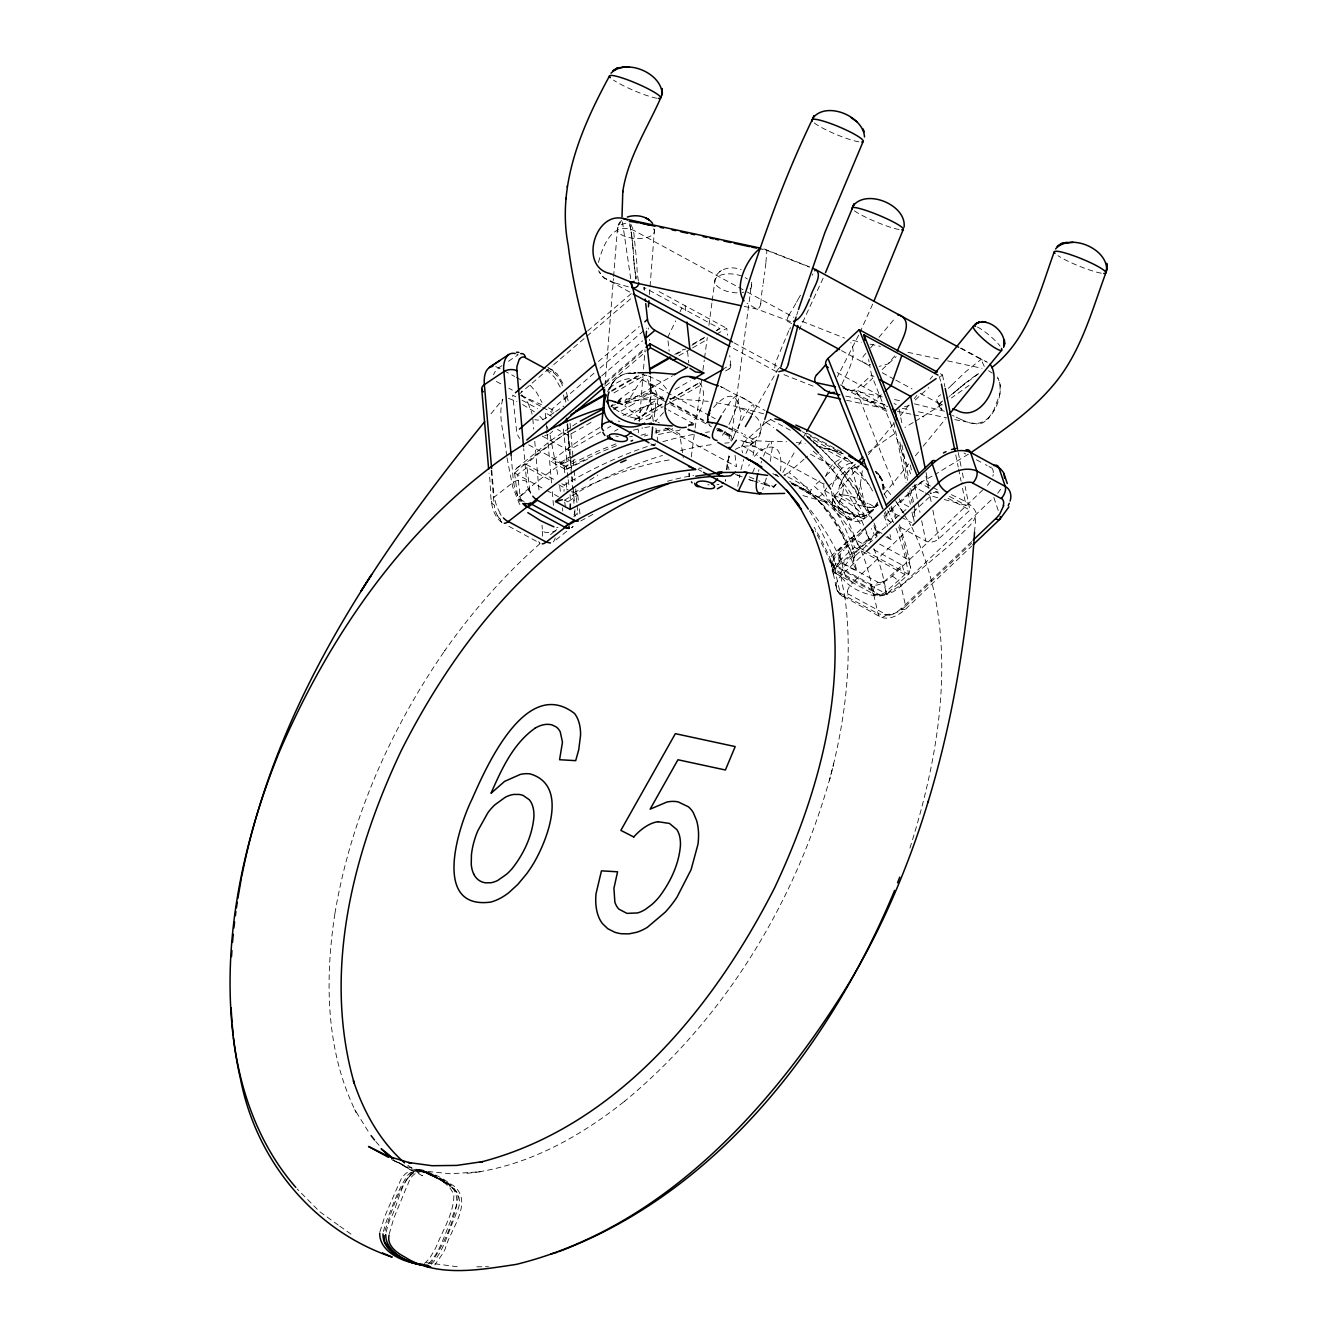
<?xml version="1.0" encoding="UTF-8"?>
<svg xmlns="http://www.w3.org/2000/svg" width="1337" height="1337" viewBox="0 0 1337 1337"><rect width="100%" height="100%" fill="white"/><g stroke="black" fill="none" stroke-linecap="round" stroke-linejoin="round"><path stroke-width="0.75" stroke-dasharray="5 3.75" d="M883.974 489.058L882.27 479.799L875.735 471.694L882.721 480.819L883.907 489.643M726.426 469.772L727.278 461.833L730.386 454.246M831.547 491.314L832.516 498.651L836.477 505.269L844.182 511.57L853.524 515.965L860.243 516.801L866.359 515.213L872.175 511.135L877.557 504.684L872.727 510.6L866.543 515.129L860.443 516.784L853.925 516.082L791.27 482.941M689.14 472.964L689.14 476.607M856.282 501.442C856.365 508.244 848.31 498.25 844.7 498.049C829.09 492.434 848.995 468.535 855.479 464.173M655.598 443.834A448.497 287.455 -55.2 0 0 564.197 485.064L563.997 491.364M600.697 432.035L568.576 450.402L568.242 434.258M604.976 385.29L613.432 278.597M613.599 276.558L617.544 227.524L621.555 220.187M639.37 421.456L645.036 349.759M649.398 294.575L649.882 288.458M650.049 286.419L654.411 230.649M974.539 532.226L975.86 515.915M765.917 262.42L766.937 250.353L761.806 248.415M765.85 263.188L764.48 274.737M599.912 427.489A448.63 237.785 -67.1 0 0 556.376 457.221L551.111 461.583L565.635 469.471L566.036 466.747M642.846 397.39C649.732 394.916 653.091 381.697 650.751 397.858C649.632 405.546 646.089 412.949 640.373 418.297A33.592 5.147 25.5 0 1 639.922 418.364A44.789 6.886 25.6 0 1 639.136 418.397L637.381 418.431A51.942 8.189 26.3 0 1 635.058 418.13L635.125 418.18M760.736 303.833L761.204 298.418A94.242 48.082 -72 0 1 762.04 290.965L762.892 285.349M760.736 303.766L760.736 303.7A4.663 2.373 -72 0 1 756.475 308.897L747.099 303.349M730.938 440.491L751.728 282.257M751.595 286.369L751.728 284.915M737.79 486.317L739.862 474.618M882.938 489.71L881.868 480.468L875.936 471.877M780.507 470.975C781.51 463.103 781.911 444.853 769.193 447.26A43.837 39.776 74 0 0 765.984 448.112L758.781 451.455L753.032 457.939M702.911 370.349L704.265 360.121M704.549 358.065L707.273 337.609M708.928 325.342L711.936 302.83M712.203 300.775L714.944 280.319C716.381 268.269 731.69 265.495 741.116 269.773M727.077 469.387L729.283 452.875M691.246 456.97L694.856 430.13M695.14 428.074L701.808 378.538M823.893 483.075C821.386 507.759 863.936 528.015 877.456 503.314M763.176 283.461L764.413 275.221M877.54 502.194C868.933 516.918 859.307 528.416 844.717 516.433C837.898 512.589 827.954 504.801 834.405 496.228L859.256 465.878M389.217 1233.951L393.897 1217.99L405.596 1189.445A138.914 110.269 -79.4 0 1 407.584 1185.284C415.306 1159.229 440.007 1176.827 453.911 1186.003C473.783 1202.665 450.084 1229.823 445.305 1248.574A138.914 110.269 -79.4 0 1 443.316 1252.736L434.776 1264.936M650.985 389.886L650.283 375.547M379.892 1231.929L384.906 1216.052L397.223 1187.64A138.914 110.921 -76.3 0 1 399.312 1183.496C403.406 1169.908 418.498 1164.895 430.18 1173.886M770.346 461.298L772.268 447.644L771.115 441.477L786.624 441.745M598.458 262.47C602.703 246.292 611.794 221.524 633.554 230.265L736.971 286.436M993.257 474.535L992.839 476.273M386.109 1232.096L388.332 1223.99A138.914 110.52 -78.3 0 1 389.869 1219.578C399.345 1205.707 401.969 1163.34 427.222 1172.348M383.401 1231.511L385.674 1223.422A138.914 110.704 -77.4 0 1 387.245 1219.01C393.396 1204.169 398.51 1188.509 407.735 1175.223C419.634 1161.485 438.854 1180.17 449.934 1184.849L426.72 1172.248C437.4 1178.231 451.655 1182.276 457.338 1194.075A12.3 9.794 -77.8 0 1 458.039 1198.253C453.861 1221.233 444.385 1244.363 430.798 1263.365M860.276 484.395L862.515 469.488M740.949 469.655L743.606 459.577M857.034 497.748L858.22 492.952M833.085 766.101L833.67 763.845L829.441 780.156C845.602 720.292 853.223 657.269 844.683 595.55L845.218 599.076L840.906 576.498M859.424 488.022L858.521 491.765M725.322 481.303L725.707 479.699A18.551 7.805 9.2 0 1 725.339 480.601M385.006 1230.658C391.691 1210.72 398.309 1189.629 411.345 1172.9A12.3 9.794 -77.8 0 1 414.637 1170.894L418.832 1170.31M832.299 486.467C835.341 476.524 841.123 464.708 852.421 462.635M857.719 498.718L860.159 499.72L858.421 492.15M758.497 471.376L758.981 469.671M766.335 478.028L766.101 478.913M766.051 479.081L762.675 489.576M829.976 778.034C794.98 902.642 724.57 1018.911 624.229 1101.554L625.699 1100.368C582.497 1134.929 532.36 1163.524 477.042 1172.131M728.531 458.056L727.796 463.822L729.016 469.671M839.92 485.632L843.797 476.958M753.082 455.315L755.923 441.093L744.508 434.625M796.702 315.148L797.871 311.404M909.929 848.093C942.301 745.879 960.601 627.304 911.75 527.146M609.756 389.318C612.129 380.493 620.101 373.508 629.409 373.357M761.087 462.953L761.655 461.332M738.191 428.876L741.216 415.105L738.726 404.225M764.263 420.971L759.65 433.589L755.973 437.349L750.124 439.957L751.778 441.177M763.494 456.184L768.123 445.188L771.081 441.477L754.436 440.725L749.556 445.99L745.294 454.647M825.581 476.674C828.806 467.365 836.377 457.505 847.307 458.324M728.464 458.29L729.166 456.435M680.299 429.528L679.179 430.414A439.455 282.358 -55.1 0 0 655.046 435.377M823.157 278.163L799.242 329.621M872.643 304.151L860.293 331.726M731.64 441.143L731.991 440.391M743.857 442.397L741.35 447.427L742.57 452.942M732.409 439.472L733.695 436.731M731.155 419.952L737.606 404.543L738.943 396.337L721.011 386.844M858.655 335.136L837.413 376.767M730.838 420.637L728.966 424.431M733.929 436.23C735.5 430.514 760.302 385.323 752.33 414.503M667.664 337.509L675.67 320.897M680.115 311.688L681.887 307.995M748.67 465.928L749.355 464.557M788.78 330.757L775.376 362.929L774.541 369.614L777.115 371.77M646.506 410.442L650.885 396.705L649.832 385.039M782.897 472.412L795.264 450.82M607.616 391.841C611.911 379.925 622.841 371.218 635.994 372.906L628.106 373.491L635.961 372.906M841.942 384.254C847.29 371.352 858.003 356.478 850.817 342.573M778.552 368.293L750.09 417.913M663.503 412.548L655.648 421.172M798.857 298.034L796.551 302.145M800.462 295.193L799.091 297.616M937.621 497.698L930.769 495.86L914.976 510.416L913.004 515.079L914.14 521.263M795.766 303.549L795.431 304.134A94.242 22.579 -65.3 0 1 791.721 310.451L788.98 314.98M611.243 385.39L613.232 382.115L609.003 389.351M789.649 329.203L790.585 327.615M725.322 431.199L720.309 438.235M803.169 437.533L805.827 433.021M894.787 355.909L887.818 364.032L879.161 366.371M818.578 497.046L821.954 494.657L826.701 488.005M798.757 444.954L802.284 439.037M722.899 412.799L731.79 399.479L737.239 394.967L765.082 410.492M789.014 314.914L789.047 314.863A4.663 1.12 -65.3 0 0 787.426 321.097M630.529 396.922C634.874 391.958 643.13 370.483 648.997 381.964M812.144 275.205L812.913 273.935M629.744 398.209L628.875 399.629M502.846 399.195C497.214 416.893 505.068 436.43 506.472 454.58M854.51 556.593L853.223 558.532L855.045 556.008M854.142 557.094L853.156 563.846L856.917 571.317L855.647 566.353A397.323 201.419 -57.7 0 0 815.303 497.715M844.098 476.473L845.385 474.635M775.427 484.729L774.023 486.668L758.631 480.768M990.433 481.37L989.296 483.008A37.269 26.422 -18.6 0 1 985.921 486.935M837.814 464.323L845.419 457.17M1000.661 489.225L997.519 493.554M626.635 403.039L625.031 405.178M609.639 388.382C634.674 363.38 677.709 389.802 647.242 421.088M552.699 431.149L551.563 432.386M873.562 344.227L872.276 345.865A96.08 56.605 -61.5 0 1 870.604 347.904M878.961 337.292L895.79 317.287M845.552 474.418L849.864 470.056L854.878 467.315M491.03 413.801L502.445 399.663M774.123 486.935L776.379 484.161M908.959 405.094L899.768 416.325M914.224 398.643L916.848 395.418M930 379.307L932.624 376.098M884.058 494.205L908.842 463.839M915.36 455.833L921.895 447.845M923.198 446.24L945.393 419.066M868.398 454.68L894.553 422.726M713.624 407.534C718.855 401.067 731.372 389.752 737.222 401.016M877.523 531.558C874.699 532.728 875 537.424 879.111 535.017M865.925 353.286L863.936 355.542A4.629 2.724 -61.5 0 0 863.284 362.427L870.638 364.784M833.486 569.813L836.243 567.256M952.094 384.738L965.732 371.703L981.04 359.402L987.341 362.327M841.424 561.273L842.377 563.412L852.304 554.537M951.911 384.906L949.12 387.596A94.242 80.003 -54.4 0 1 947.749 388.85M860.878 529.201L839.903 549.189C832.667 555.256 829.174 565.701 833.586 574.509L832.934 572.086L836.828 589.784L839.586 594.246L880.03 616.758C888.821 620.819 898.731 615.287 905.233 609.438L971.631 546.148M860.426 532.544L839.452 552.515A29.18 20.456 -17.7 0 0 831.631 564.481M861.93 532.761L843.965 549.891A9.292 3.593 46.4 0 0 839.452 552.515L844.115 572.671A9.292 3.593 46.4 0 0 852.805 582.464L911.266 526.728M844.115 572.671L865.106 552.666M882.938 582.03A20.339 14.406 -18.6 0 0 892.247 576.13L983.664 489.091M971.631 541.569L901.171 608.736A9.292 3.593 46.4 0 0 905.684 606.112L971.631 543.24M951.426 494.64C960.05 499.269 971.681 502.662 975.893 512.305A15.609 10.596 -13.8 0 1 976.027 514.895L973.854 520.394L969.843 525.708L948.752 546.031L905.951 581.996L886.097 594.43L909.043 573.891L910.631 566.771L907.121 559.05L878.526 543.507M514.595 473.081A438.101 231.853 -67.3 0 1 565.852 433.389A447.912 237.635 -67.2 0 0 526.059 464.374C520.528 464.741 513.893 468.669 514.578 473.014L517.854 498.35L519.759 501.358M863.401 386.794L872.777 378.17M882.136 369.547L896.191 356.595M881.317 394.699L875.468 400.097A9.292 5.465 -61.5 0 1 867.278 399.496M915.177 400.064L928.831 387.479M940.546 376.683L942.485 374.895L939.894 373.474M900.302 502.645L921.945 481.437L931.12 486.417M900.586 527.363L925.806 541.05A9.309 6.518 -17 0 0 938.691 538.911L969.91 510.132L965.113 486.467M908.558 574.375L865.741 551.128M833.486 564.013A9.526 6.618 -16.4 0 1 832.617 554.621L851.519 537.591L867.362 546.198M873.713 549.641L902.224 565.133L883.439 582.213A9.526 6.618 -16.4 0 1 870.387 584.068L833.386 564.114L836.36 573.74A9.526 6.618 -16.4 0 1 835.592 564.247L854.493 547.217L851.519 537.591M902.224 565.133L904.865 574.576L886.063 591.656L883.439 582.213M540.048 543.591C503.949 575.361 472.128 611.828 444.469 651.119L445.388 649.799C390.738 728.615 350.779 818.595 334.935 913.472L335.186 911.884C324.674 978.701 325.426 1050.715 356.177 1112.434L354.489 1109.209L369.898 1134.127M766.134 422.308L744.91 441.294L822.94 483.676M828.155 486.518L849.379 467.515A439.138 223.647 -57.7 0 1 869.819 485.532M873.83 548.621A406.13 206.834 -57.7 0 1 884.91 585.155L886.548 594.063L836.611 566.938L866.643 540.282M516.867 468.067L550.643 440.592L576.799 423.177M819.949 480.718L813.915 486A406.515 206.867 -57.7 0 1 855.062 555.975M825.982 475.454L835.023 467.532L810.072 453.995L805.526 457.939M868.181 452.391L895.205 433.205M867.546 539.496L868.983 538.326L873.746 540.917M804.022 459.243L788.863 472.396A406.515 269.222 -65.8 0 1 852.237 554.588M587.628 330.958L631.248 293.622M518.873 394.465L552.114 366.004M553.702 364.65L585.372 337.542M586.96 336.189L631.281 298.235M598.441 361.491L639.32 326.479M593.979 373.257L551.847 409.323L552.214 412.732M599.995 368.11L646.623 328.183M601.784 375.864L642.662 340.851M605.577 381.881L643.314 349.592M604.992 383.719L644.116 350.227M866.978 539.998L866.125 540.716M605.678 386.042L645.804 351.715M893.367 508.779L890.459 511.202L899.199 516.015M957.108 390.053L952.161 394.214A94.242 90.565 83.8 0 1 949.354 396.387M956.373 390.688L958.763 388.666M964.629 383.702L962.423 385.574M964.813 383.535L973.336 377.067M955.069 391.791L946.646 398.326M957.292 389.903L962.055 385.892M960.584 387.128L979.586 372.939M864.337 518.321L864.571 518.021A17.314 2.724 35.7 0 0 864.404 517.202L864.22 516.834A19.336 3.042 35.6 0 0 859.123 511.352L857.552 509.982M899.183 515.063C879.479 533.864 853.324 548.588 840.522 573.055A15.609 10.596 -13.8 0 0 840.655 575.645C848.109 587.896 864.32 594.748 878.292 596.101A15.609 10.596 -13.8 0 0 882.036 595.6C891.996 593.829 876.537 597.622 874.08 591.673M766.536 421.957L770.63 419.567A10.763 10.679 -82.8 0 1 772.151 419.099M431.416 1264.267C443.6 1251.399 447.761 1233.082 454.831 1217.222A138.914 110.52 -78.3 0 0 456.368 1212.793C468.368 1191 442.998 1177.88 426.085 1172.114M428.676 1263.682C440.943 1250.847 445.221 1232.53 452.391 1216.687A138.914 110.704 -77.4 0 0 453.945 1212.275C459.544 1201.328 456.953 1187.691 445.271 1182.092L449.299 1184.716M491.164 470.29L494.172 505.068A9.292 5.599 -4.9 0 1 494.088 497.147L513.441 482.172A9.292 5.599 -4.9 0 1 526.544 481.404L523.72 448.63M556.844 529.586L555.64 530.572A9.292 5.599 -4.9 0 1 542.538 531.341L542.003 525.207M938.708 396.304L940.68 394.716M550.493 534.666L556.493 529.82M902.074 512.706L907.606 508.277M572.353 527.162L571.618 527.731A15.593 7.972 54.2 0 0 572.754 526.477M551.045 432.837L549.875 433.639M566.771 531.29L553.184 542.053A27.576 13.754 56.7 0 0 555.189 537.909M969.175 385.307L951.443 397.975M719.456 271.862L721.378 270.442M573.79 516.5L574.994 515.597A9.292 5.599 -4.9 0 0 577.216 509.798M788.028 473.064L784.501 474.969L786.106 475.905M527.045 467.566L517.569 474.501L520.143 496.194L529.619 489.258L527.045 467.566L552.398 481.337M942.702 400.95L939.878 403.54L939.694 406.983L937.087 401.317L942.351 405.027M939.176 376.482L941.014 382.131M568.543 501.442L577.751 495.108L571.417 491.665M634.691 403.139L633.537 403.924M633.069 404.242L619.783 411.829L622.073 413.2A8.657 1.37 26.6 0 0 628.056 416.191L628.808 416.442M501.96 365.636L498.701 367.809A9.292 5.465 -61.5 0 0 493.554 374.795M508.461 361.274L518.221 354.756L516.75 354.038M554.053 412.632L545.914 418.063A9.292 5.599 -4.9 0 1 534.884 419.651M555.674 411.545L563.813 406.097M973.67 376.85L980.238 372.505M424.464 1263.482L429.311 1258.769L434.191 1250.763A138.914 110.921 -76.3 0 0 436.263 1246.619C442.881 1229.923 453.778 1213.545 453.878 1195.128C448.58 1180.07 429.561 1175.223 416.475 1169.658L429.428 1173.786M941.9 404.593L916.447 420.57M735.317 449.449C743.405 444.335 754.018 445.371 762.341 449.416M968.473 454.145L935.549 474.167M589.751 480.167L597.806 475.103M691.948 345.264L706.905 336.322M716.883 330.356L719.824 328.601L643.949 287.388L644.3 290.681M688.639 426.102C699.418 416.86 709.496 396.253 699.619 382.733M913.154 422.525L904.948 427.405M611.611 390.521L636.863 376.065M674.734 354.405L683.759 349.241M692.767 344.077L707.206 335.821M716.214 330.657L719.824 328.601M611.678 391.306L638.852 375.747M676.606 354.155L685.664 348.974M613.917 392.894L644.685 375.296M678.878 355.726L690.845 348.873M692.566 347.904L706.237 340.083M716.498 334.2L726.76 328.334L727.495 335.152M591.021 422.442L568.375 435.394L557.462 429.478M613.666 409.49L619.716 406.03M625.749 402.571L672.561 375.781M607.466 428.158L610.842 426.219M627.755 416.559L664.94 395.267M675.085 389.468L690.293 380.761M528.683 444.853L560.771 462.284A9.309 4.863 55.1 0 0 566.621 458.624L570.03 456.652M614.485 431.216L617.895 429.261M634.991 419.484L664.054 402.855M670.907 398.927L699.97 382.298M722.197 369.58L730.737 364.7L729.751 355.609M560.771 462.284L569.311 457.388M634.29 420.219L663.353 403.573M670.188 399.663L699.251 383.034M565.016 462.819L570.364 459.744M638.2 420.938L663.169 406.649M664.957 405.629L702.41 384.204M725.59 370.934L729.15 368.895M932.006 476.156L908.909 488.857M580.759 520.945L593.043 514.31M565.635 469.471L572.219 465.945M878.459 505.002L873.746 507.709L867.195 507.174M860.443 521.046L862.014 520.31M548.086 434.575L544.861 435.645M611.477 405.278L612.814 404.693M784.435 475.003L784.468 474.986A10.646 10.562 82.6 0 1 783.85 475.203M615.939 443.867L597.004 451.505L566.186 466.396L558.264 462.234L551.111 461.583M626.552 399.328L651.838 392.008L664.205 398.777M930.318 493.637L931.772 493.102M648.646 405.395L655.682 403.189L666.511 409.072M857.435 466.295L858.972 465.878M752.698 443.182C763.26 436.932 763.912 421.823 753.934 415.372M641.008 435.244L648.111 433.272M933.176 492.685L934.513 492.35A15.609 10.596 -13.8 0 1 938.256 491.866L940.546 491.882M611.577 405.579L615.421 404.676M655.214 431.283L669.302 427.99M644.802 427.539L650.852 426.553M625.031 402.437L640.139 399.98L663.62 398.677M688.321 425.784L695.374 424.748L668.316 410.041M851.385 462.836L853.039 462.569M688.505 424.548L695.374 424.748M466.914 1173.368L480.418 1171.73L450.686 1173.802L421.874 1170.844L428.275 1172.566L419.033 1170.243L437.316 1177.68L454.363 1189.262M629.677 373.341L636.663 373.524M773.939 487.002L772.753 486.835A22.445 19.854 52 0 0 775.393 484.83M839.97 494.874L841.825 494.891M790.451 321.515L757.06 309.148L742.837 306.089M476.791 1266.807L488.49 1266.691M557.997 527.463L556.693 527.413M669.486 398.359L708.326 401.334M844.115 495.091L844.232 495.091A22.261 2.59 19 0 1 850.248 496.161M796.351 442.564L805.208 443.65M457.237 1266.724L425.149 1262.479M418.548 1170.126L421.79 1170.794M716.164 402.721L731.824 405.462L764.296 413.985M866.844 507.107L867.78 507.275M880.699 595.383L833.252 570.164L826.5 553.251L815.186 530.722M802.919 495.576L827.469 502.562L824.779 501.576L841.441 509.564L838.817 507.876M391.54 1159.547L407.735 1166.967L424.08 1171.296L419.818 1170.41M642.061 374.377L648.412 375.981M864.421 506.623L863.234 506.372M758.313 248.498L766.937 250.353L809.503 267.149M852.839 340.434L861.446 342.289M870.053 344.144L880.398 346.383M907.957 352.333L940.696 359.386M947.582 360.873L982.043 368.31M843.212 388.482L882.738 397.005M894.587 399.562L902.492 401.267M914.341 403.824L944.407 411.161M845.786 396.103L886.147 404.81M902.291 408.303L910.363 410.041M918.435 411.779L946.696 417.879M954.768 419.617L977.113 423.963L982.645 422.943L987.558 419.684L993.692 410.342L999.976 393.997L1000.678 385.608L997.77 378.338M846.572 400.281L887.233 409.055M897.411 411.244L911.633 414.32M913.672 414.754L923.834 416.943M716.782 428.191L729.384 434.558M816.138 445.672L839.92 452.591M508.394 398.309L516.901 401.585M777.064 475.203L775.493 474.752M769.577 486.116L760.87 483.66M628.373 286.837L614.92 282.943M742.904 441.16A51.942 9.877 24.9 0 0 746.865 442.246L747.099 442.346M825.982 448.112L837.363 451.689M775.895 474.869L777.465 475.287M944.223 499.486L965.982 505.369L961.487 483.142M850.633 496.361L851.485 496.595A8.657 1.003 18.9 0 1 857.635 498.718M742.971 441.21L740.815 440.558M648.662 376.065L660.528 381.647L666.929 389.468M614.636 282.842L603.522 277.561L598.558 270.726M495.726 366.605L502.261 369.731M740.213 408.086L753.015 414.637M420.637 1170.644L426.67 1173.151M752.781 480.952L749.104 479.615M752.43 480.819L752.213 480.752A25.854 2.256 20.4 0 1 748.737 479.448M842.31 386.777L849.68 390.755L855.747 389.669L871.557 375.112L869.485 364.216M838.65 452.107L843.898 454.095M763.845 248.849L809.553 266.882M802.066 321.331L844.616 338.111M783.967 374.661L814.684 386.761M740.263 476.156L740.982 476.44A25.854 2.256 20.4 0 0 742.169 476.891M753.867 478.813L748.67 476.624M737.289 474.902L740.096 476.072M427.539 1172.699L429.043 1173.351M860.928 517.636L852.438 512.806M720.392 386.543L726.108 389.084M521.397 395.602L541.535 404.676M548.404 407.785L555.473 411.295M960.935 419.417C963.175 420.453 965.448 421.406 967.787 422.174C991.035 431.216 1006.544 394.599 997.452 376.984M960.618 419.283L954.384 416.325M776.296 371.636L731.824 347.536M847.792 390.187L845.736 389.217L889.138 412.782M425.45 1171.964L448.664 1184.582M422.876 1171.379L434.742 1177.078L428.191 1173.869M954.066 416.175L952.479 415.389M792.841 483.894L807.665 491.197L789.699 481.437M430.949 1174.521L442.564 1180.838M393.111 1160.332L401.016 1164.276M430.43 1173.953L435.093 1176.293L432.085 1174.772M708.827 424.481L710.148 425.166M869.418 504.016L869.869 504.25A25.854 2.925 19.2 0 1 874.08 507.057M718.32 429.461L733.746 437.867M772.853 473.616L776.329 475.487M718.788 428.408L729.852 434.993A10.763 10.178 1.6 0 1 731.974 437.867L732.643 439.522M961.086 348.055L986.271 361.725M960.367 348.172L981.04 359.402L984.366 366.639M738.692 287.371L743.857 290.179M747.316 292.051L793.844 317.32M787.376 321.214L792.122 323.788M841.591 350.662L871.189 366.739M882.253 372.739L894.002 379.123M895.807 380.109L912.068 388.933M920.207 393.362L939.176 403.657L942 409.79M873.997 376.432L871.557 375.112L910.647 473.85M837.163 372.555L880.899 396.304M894.018 403.423L896.208 404.61M885.228 405.395L855.947 389.502L895.038 488.239M886.448 406.064L887.668 406.715M840.388 384.889L886.999 410.208M964.044 453.026L965.815 453.995M976.461 459.778L983.564 463.638M985.352 464.591L987.124 465.56M988.895 466.529L990.667 467.482A9.292 5.465 -61.5 0 1 991.235 466.981M659.124 291.6L726.76 328.334M734.013 342.824L778.301 366.873M629.694 292.068L603.973 277.895L599.026 272.013M932.959 487.42L938.457 490.412M949.471 496.395L965.982 505.369M929.332 488.105L919.956 483.008L888.737 511.77A9.309 6.518 -17 0 0 889.138 521.112L891.411 522.383M935.566 491.498L938.691 493.186M948.05 498.266L969.91 510.132M923.499 491.916L916.229 487.955L914.842 484.429M925.321 492.902L930.769 495.86L929.833 491.197M806.846 433.171L841.341 451.906M802.284 431.701L842.243 453.41M805.994 435.628L847.34 458.691M770.63 419.567L791.003 430.614M813.063 442.597L852.087 463.805A10.763 2.106 -58.6 0 0 852.438 462.92M908.809 506.79L900.62 502.344L899.233 498.818M914.257 509.748L915.16 510.233L914.207 505.57M900.954 516.968L911.483 522.683M709.696 415.707L649.23 382.867L654.378 387.028M711.518 416.709L715.195 418.698M733.512 428.642L742.67 433.623M669.402 401.618L703.346 420.052M652.473 393.061L663.988 399.512M669.687 402.621L703.947 421.222M665.776 401.936L650.501 393.63A10.763 1.554 -78.5 0 1 650.935 392.827M670.856 404.693L711.585 426.821M716.682 429.578L731.991 437.951M787.794 476.824L811.258 489.559M792.289 483.058L817.977 497.013M776.413 475.537L778.903 476.874M791.337 483.643L813.297 496.06M876.754 531.859L879.479 533.329M885.846 536.789L891.294 539.747L889.974 534.516M654.779 420.47L656.333 421.322M657.888 422.174L659.459 423.01M668.801 428.091L679.714 434.024L683.291 457.806M665.408 428.124L736.52 466.73L734.949 454.613M547.869 367.341L557.145 373.808L564.532 386.059M546.683 369.346L553.785 373.207A9.292 5.465 -61.5 0 0 546.632 370.182L554.504 377.201L561.523 389.401M863.969 550.159L858.605 547.251A438.101 289.962 -65.9 0 0 831.698 490.763M854.493 547.217L904.865 574.576M650.835 443.767L654.462 445.739M698.031 469.404L701.658 471.376M504.032 370.7L514.678 376.482M516.466 377.452L523.569 381.312M842.377 563.412L856.917 571.317M496.378 381.463L503.481 385.323M508.812 388.215L512.372 390.137M520.711 395.451L540.9 406.415M542.722 407.417L551.897 412.398M872.593 590.018L834.455 569.311A396.588 263.122 -66 0 0 814.149 527.246M515.798 396.822L512.673 395.117L516.667 431.483A9.309 4.863 55.1 0 0 519.759 438.503M522.048 400.214L537.641 408.687M547.017 413.768L553.251 417.161M835.692 573.389L873.562 593.962L878.075 613.7A9.292 5.465 -61.5 0 0 886.565 614.803L848.694 594.23A9.292 5.465 -61.5 0 1 840.188 593.127L835.692 573.389A9.292 5.465 -61.5 0 1 839.903 561.607L877.774 582.18A9.292 5.465 -61.5 0 0 873.562 593.962M840.188 593.127L878.075 613.7M542.237 436.096L568.576 450.402M526.043 464.323L554.654 479.866M561.807 483.743L564.197 485.047M558.732 484.779L568.242 489.944M514.578 473.014L544.894 489.476M546.683 490.445L558.482 496.729M564.782 500.155L567.924 501.86M524.071 501.542L517.82 498.149L526.293 490.662A406.13 214.923 -67.3 0 1 569.077 458.975M508.862 526.293L539.847 543.14A9.292 5.465 -61.5 0 1 538.727 541.619M395.501 1161.134L422.475 1175.791L403.941 1162.455M804.607 490.846L810.941 494.306L820.951 503.264L832.199 516.901L842.36 534.198L841.675 532.794L853.19 563.98L852.939 561.991M881.952 533.413L877.791 531.123L873.963 523.068M522.683 404.576L535.168 412.281M560.621 463.237L566.838 468.986L566.537 466.78M742.236 397.473L750.324 402.236M440.775 1179.384L445.522 1182.142M402.537 1165.179L410.175 1169.674L396.755 1161.285M988.528 370.7L992.288 373.107M741.918 445.438L749.756 450.185A406.13 268.804 -65.9 0 1 757.344 455.399M887.4 536.371L891.294 539.747M824.929 490.512L830.879 494.239A406.13 206.834 -57.7 0 1 860.978 524.789M444.018 1181.724L448.162 1184.465M640.206 418.18L624.997 405.997M501.977 522.566C487.153 511.336 492.116 488.607 488.991 473.131M615.187 408.888L611.26 406.114M840.889 509.28L835.658 504.3L832.45 498.467M338.211 1225.06L319.627 1211.623L297.132 1188.961M339.799 1226.196L352.55 1235.238M844.499 507.024L842.661 505.536A17.448 2.557 36.5 0 1 840.238 503.464A19.136 2.791 36.6 0 1 834.555 497.28M807.13 436.547L810.372 439.522M807.515 436.865L808.651 437.801M813.548 496.261L815.303 497.732M809.035 438.101L807.749 436.915C835.575 459.594 857.602 488.974 873.094 521.263M809.787 438.737L812.027 440.658A448.63 296.463 -65.7 0 1 869.551 516.45M530.171 385.307L536.538 392.376L542.003 402.47M848.176 459.477L850.065 461.315A448.63 229.095 -57.8 0 1 872.643 491.047M650.668 388.783L650.584 384.053M875.835 471.593L880.013 476.139L878.075 473.816M539.78 416.191L542.12 418.698A15.609 7.688 52.9 0 1 543.624 420.67M876.721 472.446L878.844 474.719M882.002 483.994L891.829 495.793M375.747 1141.531L380.694 1147.096M834.204 507.91L835.408 509.263M810.54 439.739L811.609 441.227M895.489 500.707L910.848 525.525M896.492 502.177L904.497 514.21M884.108 493.704L886.849 498.3M560.537 381.162L563.211 387.279M527.998 402.922L531.859 413.066A37.269 20.038 56.2 0 1 532.093 414.069M891.194 506.255L896.609 517.703M840.137 558.448L841.107 560.571M630.78 224.232L633.554 230.265L636.813 262.837M874.799 527.38L875.468 528.867M546.482 425.484L547.786 428.458M875.785 529.619L876.27 530.722M851.886 468.702L858.354 491.999M889.172 508.077L890.425 511.235M885.328 511.553L889.122 521.129M884.309 512.673L886.598 518.438M899.45 524.756L906.553 547.334L910.781 568.526M832.851 556.81L836.611 566.938M998.238 510.5L993.842 497.464L900.286 586.609A29.381 20.974 -17.1 0 1 886.849 594.514M652.556 393.279L652.556 393.312A447.912 237.635 -67.2 0 0 624.663 402.086M830.494 560.755L833.469 570.381M832.734 554.671L835.709 564.298M870.27 584.152L872.894 593.595M550.059 435.11L558.248 477.075M563.462 394.866L565.167 402.654M566.554 392.359L568.108 400.883A9.292 5.599 -4.9 0 0 565.35 397.072A37.269 20.038 56.2 0 0 564.999 394.248M893.784 422.325L905.985 482.423M942.485 374.895L944.891 386.727M958.261 452.658L961.002 466.178M962.373 472.947L963.743 479.716M955.754 454.864L958.211 466.981M958.612 469.003L961.069 481.119M926.04 472.529L929.198 488.089M926.006 476.356L928.396 488.189M930.117 496.629L931.488 503.397M932.858 510.166L938.674 538.895M899.082 409.189L901.823 422.709M910.38 464.975L912.101 473.432M914.491 485.264L917.232 498.785M917.917 502.16L919.973 512.305M921.694 520.761L925.806 541.05M901.923 444.92L908.859 479.131M910.748 488.456L913.589 502.461M899.818 441.962L907.572 480.267M909.695 490.712L912.168 502.913M913.94 511.62L915.344 518.572M907.99 492.334L910.38 504.233M911.984 512.155L913.188 518.104L912.987 516.115M868.582 359.452L869.05 361.976M908.842 557.412L909.127 558.833M630.713 278.748L622.273 220.638M629.961 225.401L630.947 230.983M629.677 223.814L631.649 234.994M631.097 231.786L632.969 246.61M655.682 403.189L654.378 416.826A439.455 232.337 -67.3 0 0 643.181 420.787M507.007 457.806L512.706 486.869L519.358 503.748A15.609 7.688 52.9 0 0 520.093 504.834M631.716 235.396L633.303 252.041M545.229 413.217L546.449 424.197M636.028 276.926L635.042 271.194A94.242 90.565 83.8 0 1 634.022 263.339L633.855 260.682M638.367 280.937L637.816 277.244A94.242 80.003 -54.4 0 1 637.08 269.957L636.83 263.289M559.685 486.401L560.621 492.835M655.932 428.392L657.954 442.229M653.275 421.523L650.133 397.273A438.101 231.853 -67.3 0 0 625.382 403.991M564.766 502.06L565.518 507.876M567.941 477.61L566.888 469.337A439.455 282.358 -55.1 0 1 588.146 458.959M568.208 479.665L569.01 485.866M564.147 467.85L564.949 474.05M566.019 482.323L567.356 492.651M577.751 495.108L578.453 501.024M579.389 508.912L580.325 516.801M685.129 305.738L685.731 311.187M687.552 351.514L688.789 362.879M668.032 340.918L669.152 351.13M644.016 287.672L644.267 289.945M648.261 328.033L648.378 329.169M649.498 339.397L649.632 340.534M567.122 424.046L567.74 429.729M563.362 429.06L566.604 458.608M810.439 493.169L810.573 491.715A10.646 2.239 -57.2 0 1 811.241 489.576M570.063 423.411L570.765 431.6M570.949 433.656L573.957 468.468M574.125 470.524L575.01 480.752M575.729 488.941L576.966 503.28M577.133 505.336L577.751 514.427M565.35 397.072L565.885 403.222M567.657 423.695L570.314 454.43M570.481 456.469L571.551 468.752M572.253 476.941L572.971 485.147M573.138 487.186L574.559 503.564M567.206 425.484L571.467 474.635M571.634 476.691L572.704 488.974M572.871 491.03L573.941 503.314M574.643 511.503L575.06 516.416M562.493 507.876L562.76 511.035M546.632 426.252L547.151 432.386M547.334 434.425L551.579 483.526M552.281 491.698L553.518 506.021M532.811 418.832L533.697 429.06M534.767 441.344L539.179 492.467M511.152 455.549L513.441 482.172M491.782 470.54L494.088 497.147M570.13 494.673L570.314 498.902M633.337 252.543L633.437 254.013M633.838 260.431L633.003 247.094M633.588 256.47L633.654 257.456M633.755 259.194L635.827 279.132A4.663 4.479 83.8 0 0 636.245 276.909M832.45 503.564L832.349 501.492M654.378 229.195L654.411 231.284M939.226 403.54A4.663 3.961 -54.4 0 1 938.574 396.153M942.05 409.674A4.663 4.479 83.8 0 1 941.148 401.718M624.947 395.2A18.919 6.334 -35.9 0 1 634.858 389.251M648.512 382.482A43.837 24.684 -82.4 0 1 649.297 385.524M626.451 398.66A25.62 5.866 -57.3 0 1 624.964 400.983M656.918 98.236A27.86 3.81 23.2 0 1 613.533 80.12M642.462 408.52A25.838 16.061 -53.1 0 1 637.665 414.687M619.031 411.696A38.405 6.217 26.1 0 1 610.808 406.147M634.741 417.996A22.261 3.526 26.4 0 1 628.841 416.475M737.389 400.916A43.837 41.414 -66.3 0 1 738.91 404.142M858.889 141.806A27.86 4.061 22.8 0 1 835.257 134.051A27.86 4.061 22.8 0 1 813.982 122.72M733.746 430.43A25.854 4.847 25.1 0 1 738.442 432.854M743.121 435.829A38.405 7.12 25.1 0 1 749.338 439.773M752.881 443.282A22.261 4.262 25 0 1 746.882 442.179M751.678 441.16A8.657 1.671 25.1 0 1 753.082 443.149M729.15 438.971A25.838 13.403 -55.3 0 1 730.336 432.252M860.159 484.512A18.919 3.576 77.7 0 1 863.602 508.762M854.861 467.866A43.837 26.322 -63.5 0 1 857.385 466.797M859.173 499.704A25.62 6.819 -73.2 0 1 859.825 496.929M862.047 506.004A11.03 1.136 17.6 0 1 855.881 504.367M862.415 505.202A22.445 1.153 81.1 0 1 861.88 502.528M864.153 506.756A32.055 3.109 17.4 0 1 863.451 506.606M1101.304 273.183A27.86 3.861 22.2 0 1 1058.002 255.685M838.817 494.991A33.592 4.061 19.9 0 1 839.235 494.907A44.789 5.398 19.8 0 1 839.837 494.824M842.761 493.938A25.838 16.796 -68.4 0 1 844.148 486.3M859.056 499.57A38.405 4.312 19.3 0 1 868.231 503.731M866.058 506.79A37.62 3.56 17.3 0 1 864.454 506.456M873.997 507.408A26.84 2.824 18 0 1 866.042 506.506M841.742 494.874A51.942 6.067 19.1 0 1 843.998 495.041M775.644 484.362A18.919 17.247 20.2 0 1 775.259 484.696M773.805 487.22A32.055 1.939 18.9 0 1 773.438 487.169M899.132 229.563A27.86 3.593 22.6 0 1 875.551 221.675A27.86 3.593 22.6 0 1 854.142 210.644M738.943 475.922A38.405 3.409 20.3 0 1 735.45 474.434M769.861 486.016A37.62 2.273 18.8 0 1 768.508 485.682M766.402 484.896A26.84 1.855 19.6 0 1 752.764 480.668M726.242 469.421A22.261 1.855 20.5 0 1 726.776 469.521M754.503 468.117A25.838 14.155 -69.3 0 1 751.344 474.819M730.754 364.7A9.309 4.863 55.1 0 1 725.322 368.561M530.789 493.052A9.526 4.93 54.7 0 1 529.502 489.208M522.065 501.358A9.526 4.93 54.7 0 1 520.026 496.144M613.616 408.337A438.101 231.853 -67.3 0 1 616.992 407.016M564.532 500.155A439.138 281.89 -55.1 0 1 662.5 455.482M680.55 450.552A439.138 281.89 -55.1 0 1 714.593 444.235M724.754 443.132A439.138 281.89 -55.1 0 1 729.066 442.781M662.918 441.645A448.497 287.455 -55.2 0 1 693.636 434.358M705.468 432.386A448.497 287.455 -55.2 0 1 709.395 431.834M717.2 430.898A448.497 287.455 -55.2 0 1 721.078 430.531M667.414 481.27A406.13 260.715 -55.1 0 1 693.602 475.37M633.337 430.18A406.13 214.923 -67.3 0 1 642.763 427.99M564.147 467.733A439.455 232.337 -67.3 0 1 575.462 459.092M623.009 415.489A448.63 237.785 -67.1 0 1 648.662 405.295M572.219 465.995A448.63 287.789 -55.3 0 1 619.165 444.686M644.284 436.063A448.63 287.789 -55.3 0 1 647.86 434.993M654.98 432.987A448.63 287.789 -55.3 0 1 672.678 428.726M652.723 445.739A406.515 214.906 -67.3 0 1 655.498 444.903M573.723 492.735A406.515 261.2 -55.1 0 1 669.519 459.878M751.578 284.447A18.584 9.192 8.7 0 1 748.486 290.313M743.773 292.168A18.584 9.192 8.7 0 1 742.269 292.469M737.122 292.853A18.584 9.192 8.7 0 1 716.114 284.764A18.584 9.192 8.7 0 1 723.852 274.302A18.584 9.192 8.7 0 1 747.35 278.998M709.061 484.863A19.236 8.323 9.3 0 1 707.825 484.729M718.922 484.362A19.336 8.139 9.3 0 1 716.966 484.713M701.925 468.167A18.484 7.755 10.1 0 0 699.786 468.217A19.136 8.273 10.2 0 0 698.733 468.251M689.708 476.256A19.219 8.289 9.8 0 1 689.04 473.482M653.475 228.811A18.584 8.022 3.5 0 1 642.846 238.237A18.584 8.022 3.5 0 1 619.181 233.123A18.584 8.022 3.5 0 1 626.685 223.012M618.212 421.155A18.551 7.671 8.7 0 1 619.733 421.305M638 429.561A18.484 7.404 8.6 0 1 638.234 432.82M632.401 436.28A19.136 7.688 7.7 0 1 629.627 436.815M618.195 436.497A19.219 7.821 7.8 0 1 615.789 436.063M529.385 491.247A19.336 10.395 56.2 0 1 526.678 481.47M542.321 531.24A18.534 9.977 56.2 0 1 542.22 536.505M501.525 522.132A9.292 5.465 -61.5 0 1 500.389 519.074M497.498 515.898A18.534 9.961 56.2 0 1 494.389 505.202M500.188 513.141A28.027 14.657 54.2 0 1 494.64 497.448M513.742 482.339A29.18 15.476 55.4 0 0 518.171 496.762A15.476 8.373 54.8 0 0 521.096 501.559M555.206 530.338A27.576 13.754 56.7 0 1 555.34 531.307M553.819 372.873A12.066 6.484 56.2 0 1 560.253 381.162M521.463 391.942A9.292 5.465 -61.5 0 1 521.681 391.089M521.463 394.783A12.066 6.484 56.2 0 1 527.714 402.922M530.605 493.069A6.25 3.359 56.2 0 1 529.686 491.247M499.486 518.422A7.253 3.894 56.2 0 1 497.631 515.865M500.155 518.94A3.209 1.721 56.2 0 1 499.503 518.388M501.158 515.313A16.362 8.891 53.1 0 1 499.771 513.274M574.943 509.681A20.339 10.93 56.2 0 1 573.606 515.28M573.189 526.327A29.381 15.292 56.5 0 1 573.021 526.611M892.331 576.163A9.292 3.593 46.4 0 1 901.004 585.957L905.684 606.112A27.576 19.838 -15 0 1 889.556 615.003M838.734 558.014A19.336 13.704 -18.6 0 1 844.082 549.975M900.937 608.636A18.534 13.136 -18.6 0 1 890.726 614.953M890.626 614.669A5.666 4.011 -18.6 0 1 886.464 614.953M847.374 591.405A18.534 13.136 -18.6 0 1 853.006 582.598M835.892 585.79A28.027 19.32 -16.8 0 1 844.015 572.604M835.291 573.69A15.476 10.746 -18.6 0 1 832.316 564.481M840.071 593.227A12.434 8.406 -14.7 0 1 837.413 590.737M889.356 614.151A14.891 9.961 -12.5 0 1 878.175 613.599M886.598 593.895A15.593 10.78 -15.8 0 1 873.429 594.113M991.77 467.95A12.066 8.54 -18.6 0 1 992.823 474.518M839.653 561.757A6.25 4.429 -18.6 0 1 839.185 558.047M847.942 593.628A7.253 5.131 -18.6 0 1 847.608 591.389M837.33 590.77A16.362 11.047 -18.5 0 1 836.427 585.74M882.754 581.695A6.267 4.446 -18.6 0 1 877.657 582.397M977.414 327.013A18.584 3.409 40.2 0 1 1000.093 346.133M849.196 519.241A9.209 1.22 34 0 1 838.717 512.221A9.209 1.22 34 0 1 838.817 510.283M857.101 515.681A9.292 5.465 -61.5 0 1 848.527 518.656M852.07 519.926A9.225 1.086 32.4 0 1 848.21 518.355M840.054 511.302A9.292 5.666 -61.7 0 1 841.374 498.684M840.538 511.703A9.242 0.836 32.3 0 1 848.962 517.018A9.242 0.836 32.3 0 1 852.271 520.076M864.354 518.338A19.236 3.075 36.4 0 1 861.095 517.787M841.09 498.4A18.551 2.925 35.6 0 1 858.103 510.166M834.472 497.214A18.484 2.657 35.7 0 1 841.408 498.801M852.371 512.673A19.219 2.908 36.4 0 1 844.633 507.041M887.584 510.617A439.138 223.647 -57.7 0 1 893.601 522.667M896.024 528.316A439.138 223.647 -57.7 0 1 908.542 574.392M766.101 422.358A438.101 289.962 -65.9 0 1 773.705 427.589M890.81 507.676A448.497 229.195 -57.8 0 1 895.539 518.388M898.698 526.845A448.497 229.195 -57.8 0 1 907.121 559.05M819.765 454.313A447.912 295.828 -65.8 0 1 868.933 538.376M873.997 591.756A16.077 15.76 -77.3 0 1 872.493 590.118M817.943 497.063A396.588 201.202 -57.6 0 1 872.543 590.068M837.981 563.562A16.077 1.136 -51.2 0 1 837.413 564.214M865.992 532.811A406.13 206.834 -57.7 0 1 870.537 541.385M809.37 510.834A406.13 268.804 -65.9 0 1 832.801 556.861M838.232 464.724A439.455 223.63 -57.7 0 1 871.223 517.62M873.93 525.424A439.455 223.63 -57.7 0 1 877.089 536.254L855.379 555.691L852.655 554.22L874.348 534.8A439.455 291.015 -65.8 0 0 871.34 528.6M813.28 451.221A439.455 291.015 -65.8 0 1 866.694 519.441M883.958 515.43A448.63 229.095 -57.8 0 1 887.601 526.126M810.473 510.049A397.323 263.773 -65.9 0 1 839.753 557.813M886.18 591.706A9.526 6.618 -16.4 0 1 873.011 593.494M909.16 405.178A9.309 6.518 -17 0 1 904.13 406.766M618.73 224.031L618.162 225.201L619.95 221.942L618.73 224.031M410.843 1174.839L407.651 1178.465L413.668 1171.83L410.843 1174.839M880.448 476.774L879.328 475.253L881.969 479.198L880.448 476.774M851.602 467.716L851.836 468.568L851.602 467.716"/><path stroke-width="1.5" d="M662.133 93.356L662.133 88.61L662.133 93.356C660.846 72.766 626.017 58.076 611.026 73.184M570.314 504.016L570.114 509.414L555.574 501.525L560.604 497.498A397.323 209.458 -67.4 0 1 649.765 449.349L655.832 447.878L695.641 469.504L688.07 470.273A397.323 255.768 -55 0 0 576.431 506.138L570.114 509.414M609.588 75.791C581.478 127.533 556.51 185.576 568.275 245.774C574.542 296.931 589.249 346.417 605.176 395.251M384.187 1235.639L384.12 1237.995A12.3 9.794 -77.8 0 0 384.822 1242.173C393.663 1255.376 411.562 1265.721 427.506 1265.37M231.518 956.623L231.903 950.557M728.899 448.547L729.183 447.226M864.521 136.959C863.334 116.068 826.065 100.593 812.662 118.291M603.555 430.731A19.236 7.989 7.8 0 1 601.7 426.503L604.642 389.401M645.52 343.626L646.49 331.325M648.428 306.825L648.913 300.708M974.539 532.226C964.178 690.327 929.599 850.131 846.689 986.957C770.296 1109.81 661.581 1228.653 516.216 1264.401C480.05 1269.766 437.583 1277.938 404.743 1257.014C396.738 1252.702 386.694 1245.75 389.05 1235.154M569.061 526.126L568.827 527.63M232.488 942.435L233.256 934.245M567.189 186.963L567.272 186.094M566.103 198.795L566.186 197.876M385.708 1234.502C385.491 1254.24 412.164 1265.053 428.893 1265.654M382.984 1233.917C382.415 1253.655 408.337 1262.713 424.464 1265.504M233.841 928.095L234.61 921.878M235.362 915.661L235.88 911.516M379.708 1233.149C379.273 1252.903 406.097 1263.682 422.793 1264.284M1106.585 270.241C1107.872 248.632 1070.152 232.655 1055.562 248.933M236.432 907.79L237.284 902.208M237.836 898.481L241.429 877.857M241.663 876.704C275.439 704.666 375.747 555.407 484.696 421.69M661.681 95.378L662.383 91.986L661.23 96.682M1003.703 505.57L999.758 514.043A37.269 26.422 -18.6 0 1 995.614 518.706L973.135 540.148M904.079 227.223C906.904 204.879 865.858 187.999 852.722 206.383M601.7 426.503L602.001 425.517A17.314 7.153 8.6 0 1 603.054 424.197L603.555 423.812A19.336 7.989 8.6 0 1 611.978 421.339M797.821 325.543L796.752 330.373M788.329 363.848L789.298 359.519A94.242 22.579 -65.3 0 1 790.769 353.436L794.479 339.631M796.618 330.974L794.579 339.247M1010.087 501.041C1011.908 495.81 1010.538 489.041 1005.24 486.417L976.829 470.975C963.359 465.46 948.501 473.699 938.574 482.657L866.61 551.245M652.64 427.105L651.704 437.801M757.845 473.883C756.508 478.195 753.834 495.292 761.071 492.718M608.987 391.958C600.814 416.008 632.685 428.074 651.437 423.127M778.552 374.811L764.814 419.367M780.975 366.605L796.117 317.019M1003.602 347.353C1008.549 333.147 986.773 314.797 974.422 325.008L977.414 322.718L975.458 324.139M798.456 309.532L824.829 232.671L863.134 141.538M927.978 802.534L928.496 800.896M709.312 411.244C739.528 311.103 768.056 209.892 814.233 115.634L813.046 117.673M606.346 394.916C602.837 404.259 602.085 418.03 612.714 423.06L649.013 442.781M901.84 355.458L891.077 385.708L885.228 391.106M1054.208 251.941C1039.3 292.97 1028.337 339.732 991.653 367.608M1105.916 272.698C1092.229 309.733 1081.733 349.208 1056.882 380.744C1033.735 410.008 1002.399 431.149 971.899 451.973M747.333 472.329L738.375 490.997M894.637 890.392C830.745 1044.097 718.537 1191.3 558.632 1251.699M897.545 882.804L899.717 877.122M903.277 229.479L874.014 300.925M825.481 272.681L854.243 203.709L853.056 205.814M810.473 296.998C812.211 288.474 825.965 272.046 812.545 268.336M809.637 298.97C806.077 306.825 801.481 319.51 793.51 321.281M708.794 415.155L709.797 413.083M1008.232 505.587L1009.285 503.297M1008.9 506.89L1000.193 518.89M897.378 350.962C901.489 339.832 914.759 320.847 898.314 314.479L897.812 315.031M660.779 97.751C647.141 128.67 627.655 158.067 622.724 192.093L622.808 191.224L622.006 216.744M751.444 416.242L745.377 426.587M829.508 391.29L806.712 431.483M735.45 472.178L730.62 475.788L722.799 476.407M721.161 415.79C718.621 421.673 705.485 438.72 717.067 440.541M814.818 270.793L815.57 269.539L958.646 347.236M370.934 575.595L361.157 590.904L371.636 574.509M736.42 440.257L729.584 449.048M519.408 358.817L516.934 366.405A37.871 20.373 56.2 0 0 516.984 370.817L523.536 446.591M825.848 364.483L824.144 366.605A94.242 48.082 -72 0 1 819.815 371.536L816.656 374.895M935.265 372.873L973.386 326.144M860.56 464.273L864.471 459.477M949.32 414.253L1001.647 350.277M836.728 350.996L837.681 349.926M893.768 411.88L910.597 396.32L936.134 378.605M886.331 504.935L932.741 460.697M861.914 531.107L932.29 464.023C942.234 455.081 957.091 446.842 970.545 452.357L1000.36 468.685L1003.535 472.546L1007.279 483.543M912.77 525.307L947.248 492.434A37.871 26.857 -18.6 0 1 951.443 488.941L962.59 483.242M973.102 544.744L999.675 519.424M859.256 460.647L863 457.087M828.288 367.708A9.309 6.518 -17 0 1 828.021 358.433L859.256 329.687L937.287 372.07M515.397 392.794L586.274 332.128M519.391 429.144L595.7 363.814M644.768 321.816L647.492 319.493L645.754 303.583M526.811 440.023L600.413 377.017M646.757 337.359L654.929 330.356L722.715 367.174M546.281 432.636L602.887 384.187M646.005 347.286L650.049 343.826L703.83 373.023L695.374 377.87M559.234 425.818L604.14 387.362M647.342 350.394L650.434 347.754L685.563 366.806M504.333 523.285A9.292 5.465 -61.5 0 0 508.327 521.514L527.229 506.823A9.292 5.465 -61.5 0 0 530.505 503.213M542.22 543.858A9.292 5.465 -61.5 0 0 546.215 542.087L565.116 527.396A9.292 5.465 -61.5 0 0 568.392 523.786M722.214 486.116L717.367 488.774M527.898 507.174L537.374 500.239L574.275 520.277A9.526 4.93 54.7 0 0 578.453 521.012M564.448 527.029L574.275 520.277M498.517 361.374L499.754 360.555L489.359 367.458L508.879 354.405M535.101 728.164C513.057 743.673 501.525 769.377 491.013 793.292L504.617 781.36L520.411 774.374A61.184 36.049 -61.5 0 1 529.92 773.856C568.476 784.819 547.936 838.383 534.315 862.164A79.451 46.812 -61.5 0 1 526.544 873.93L517.854 884.375L508.896 892.615A59.229 34.896 -61.5 0 1 499.737 898.548A61.034 35.965 -61.5 0 1 490.629 902.107C431.701 909.812 458.257 826.985 472.011 799.192C486.3 766.736 526.16 675.904 574.576 713.523A53.196 31.336 -61.5 0 1 579.138 722.983A53.012 31.236 -61.5 0 1 580.576 735.216L578.737 749.723L575.695 760.653L559.568 759.717L562.476 742.202L560.27 731.924A33.341 19.637 -61.5 0 0 556.075 726.877L552.181 724.988A43.219 25.47 -61.5 0 0 549.189 724.42A38.974 22.963 -61.5 0 0 535.101 728.147M644.651 423.16C635.108 429.127 622.557 427.339 612.714 423.06M617.31 68.003L612.981 70.794L617.31 68.003L625.098 66.934M580.291 421.155L602.853 409.172M575.545 411.161L604.391 394.649M649.481 368.845L669.336 357.497M570.916 414.637L604.123 395.618M649.431 369.697L670.572 357.614M674.065 374.928L687.653 367.14M704.382 380.109L723.2 369.346M943.454 452.909L945.994 451.655M562.376 499.704L555.574 501.525M620.702 462.518L626.1 460.145M631.081 441.043L632.618 440.374M834.555 392.409L829.993 392.71L824.611 390.003M669.185 483.409C546.432 528.399 458.708 636.913 401.317 750.508C352.985 852.505 322.284 971.681 354.205 1083.154L353.419 1080.781C363.597 1111.665 379.825 1141.113 404.459 1162.789M835.324 386.777L815.553 382.516L784.618 370.316L778.853 371.669M686.249 427.188C670.94 430.748 660.277 412.297 667.213 399.328C669.269 393.279 671.792 387.245 675.787 382.215C686.433 368.377 706.822 383.401 718.487 385.791M627.337 217.029C635.911 214.204 646.958 215.925 652.64 223.429M603.823 407.802C565.584 418.966 530.338 438.603 498.049 461.649C398.76 534.516 327.398 640.289 279.132 752.38C237.501 855.112 215.641 970.077 240.643 1079.694C256.303 1160.265 313.61 1230.658 392.192 1257.131L382.532 1253.003M550.978 1253.972L556.777 1252.418M1066.893 242.248L1061.444 243.535L1057.3 246.459L1061.444 243.535L1073.176 242.331M951.526 449.533L955.938 448.463M759.934 248.481C747.182 258.359 733.461 285.75 744.007 300.842M492.768 366.305C484.579 367.625 483.76 378.003 484.362 384.638L491.615 468.502M695.758 476.206L721.579 472.496L746.397 472.262M430.631 1266.774L427.272 1266.841M658.172 821.72L669.486 823.458L676.856 829.608A38.305 22.562 -61.5 0 1 679.681 836.494A40.545 23.882 -61.5 0 1 680.449 845.218C679.046 863.903 670.673 881.701 659.509 896.525A45.993 27.091 -61.5 0 1 651.787 904.597L645.37 909.394A40.177 23.665 -61.5 0 1 637.548 912.954L626.936 913.372L618.931 909.16A36.784 21.676 -61.5 0 1 614.853 902.04L613.934 888.253L617.577 871.791L601.449 870.855L596.051 893.634A59.43 35.013 -61.5 0 0 596.335 908.207A62.404 36.767 -61.5 0 0 597.856 914.658A59.68 35.163 -61.5 0 0 602.352 923.483L607.683 928.647L614.552 932.14A93.974 55.369 -61.5 0 0 621.137 933.711L628.908 933.878L636.763 932.257A61.753 36.383 -61.5 0 0 647.375 927.31L665.191 912.202A75.022 44.205 -61.5 0 0 676.973 897.194L691.095 869.668L697.947 844.366A63.424 37.369 -61.5 0 0 698.382 830.494L698.115 827.904A69.808 41.129 -61.5 0 0 696.644 820.634L693.318 812.695A58.109 34.244 -61.5 0 0 688.438 806.829L678.227 801.916A60.833 35.848 -61.5 0 0 666.929 802.033L650.133 809.152L677.943 759.75L725.406 769.995L735.2 746.581L675.352 733.662L620.853 830.377L633.788 836.995M759.65 493.938L784.635 493.403M703.83 373.023L695.441 371.92L689.976 368.344M637.916 372.772L654.629 372.588L675.051 374.276M528.85 503.999L524.171 503.447M649.364 424.23L654.328 424.297M774.875 418.849L781.627 420.486L800.863 430.915M622.825 66.85L629.125 67.084M652.523 424.247L672.26 425.951M708.627 422.392L710.047 422.509M516.45 352.216L518.923 352.416M744.04 472.212L767.572 475.404M759.266 493.955L737.957 491.097L703.479 472.362M711.401 422.676L712.287 422.826M515.246 353.536C505.353 351.263 502.679 364.299 503.882 371.586L511.152 455.549M732.442 341.971L631.866 287.656M610.407 273.667C578.67 267.149 594.865 211.697 623.009 218.466L759.75 247.98M629.259 221.407L637.732 222.477M641.175 223.212L644.618 223.964M648.061 224.7L654.963 226.187M660.127 227.307L663.57 228.059M672.177 229.914L675.636 230.649M680.8 231.769L687.686 233.256M691.129 233.992L694.588 234.744M703.195 236.599L706.638 237.351M710.081 238.086L713.523 238.838M715.245 239.206L718.704 239.941M723.869 241.061L730.754 242.549M734.197 243.301L749.706 246.643M751.427 247.011L756.592 248.13M610.725 273.818L629.994 281.723L740.631 305.605M829.642 392.627L839.72 394.799M818.11 394.131L840.472 398.961M720.894 476.072L651.854 438.737A396.588 209.291 -67.4 0 0 531.107 503.915L569.228 524.555A396.588 255.033 -54.9 0 1 720.342 476.005M695.641 469.504L688.438 466.362M613.349 401.484L614.251 401.718M689.775 376.867L694.872 379.039M623.009 218.466L627.471 219.953M615.805 402.17L617.727 402.788M688.99 429.695L688.003 429.394L706.137 436.113L700.805 433.773M553.919 526.828L541.05 520.929L527.814 512.639M855.112 459.744L860.359 461.766M956.841 410.292C981.007 423.762 1003.402 381.513 990.015 364.199M956.406 410.141L952.629 408.888M795.833 425.082C821.904 436.196 847.073 450.368 867.863 469.822M850.566 456.886L852.003 457.521M705.535 435.862L709.696 437.867M864.905 340.166L863.903 334.852L937.972 375.079M793.693 324.64L839.552 349.559M880.097 379.758L910.597 396.32L925.104 467.866M892.548 409.373L894.988 410.693L896.876 420.035M779.872 367.725L784.618 370.316M633.337 294.04L730.002 346.55M766.903 411.478L799.576 429.227M848.594 455.85L863.117 463.738M758.029 464.457L749.004 459.527M761.973 467.031L717.768 442.346M544.911 368.394L525.374 357.781A9.292 5.465 -61.5 0 0 520.661 353.67M527.229 506.823L565.116 527.396A15.593 7.972 54.2 0 0 569.161 528.382M508.327 521.514L546.215 542.087M388.315 1157.224L368.527 1146.494L388.917 1156.522L410.96 1163.157L408.537 1162.522L432.052 1165.714L456.803 1165.413L482.54 1161.619L480.1 1162.254C616.507 1127.225 713.189 1008.416 774.608 887.801C826.032 778.569 859.875 646.54 812.211 530.087L813.18 532.093L801.181 509.748L786.841 490.211M645.621 217.864L649.247 219.936L647.125 218.7M856.967 121.801L851.201 117.74M824.277 389.769L815.553 382.516M747.416 458.441L746.447 457.672M393.546 1158.962L381.179 1148.801L392.142 1158.26M391.173 1157.374L385.841 1152.377M295.811 1187.39C259.495 1145.859 239.975 1091.811 233.44 1037.529M371.068 1135.598L374.577 1140.043M691.413 481.888L692.098 482.807M604.876 435.478L602.837 432.419M796.835 503.063L801.431 509.247M629.994 281.723L632.819 287.856M863.903 334.852L918.887 473.733M859.256 329.687L917.683 477.259M828.021 358.45L886.464 506.021M825.882 365.101L882.788 508.829M863.201 129.004L864.203 131.828M631.465 282.792L647.225 347.236L650.233 373.859M945.226 388.415L957.576 449.282M941.415 384.154L954.936 450.82M1004.154 474.234L1004.555 478.078M650.384 347.152L650.267 345.949M686.934 322.1L689.909 349.358M645.253 299.037L645.504 301.31M566.504 418.364L566.871 421.773M650.049 343.826L650.25 345.815M232.203 1024.61L233.273 1035.69M481.688 388.766L488.64 469.12M231.1 1007.663L232.02 1022.755M633.755 836.962A46.728 27.525 -61.5 0 1 649.08 824.645A40.11 23.631 -61.5 0 1 658.172 821.737M473.666 873.997A41.447 24.417 -61.5 0 0 485.665 882.838L490.946 882.738A35.631 20.991 -61.5 0 0 497.865 880.364L506.589 874.231A41.664 24.551 -61.5 0 0 512.372 868.315C523.903 853.624 532.26 835.675 533.914 816.94A39.441 23.247 -61.5 0 0 533.764 811.676A40.545 23.882 -61.5 0 0 532.911 806.946L532.477 805.542A36.784 21.676 -61.5 0 0 529.268 799.71L523.118 795.448A51.809 30.517 -61.5 0 0 519.174 794.445L513.726 794.445A39.742 23.414 -61.5 0 0 505.202 797.303L494.774 804.907A40.812 24.049 -61.5 0 0 487.938 812.629L477.794 830.812A59.547 35.08 -61.5 0 0 471.426 854.911L471.259 864.404A40.311 23.748 -61.5 0 0 473.699 873.947M634.056 281.355A4.663 4.479 83.8 0 1 630.045 281.606M638.819 282.775A4.663 3.961 -54.4 0 1 632.869 287.739M788.429 363.748A4.663 1.12 -65.3 0 1 784.669 370.182M815.603 382.382A4.663 2.373 -72 0 1 816.523 374.828M618.179 401.384A18.919 6.334 -35.9 0 1 621.321 398.225M617.911 403.273A22.445 2.089 -36 0 1 620.518 401.15M618.145 403.122A32.055 5.666 28.1 0 1 618.814 403.356M618.346 402.955A11.03 1.889 27.8 0 1 622.44 404.509M610.391 77.68A27.86 3.81 23.2 0 1 637.147 83.663A27.86 3.81 23.2 0 1 658.406 98.42M607.683 402.872A25.854 4.161 26.2 0 1 607.031 401.902M613.884 401.451A37.62 6.718 28.2 0 1 615.438 401.885M606.864 401.568A26.84 4.529 27.4 0 1 612.714 401.05M707.992 419.651A18.919 14.473 24.3 0 1 710.198 410.258M707.54 419.634A22.445 16.612 2.8 0 0 708.209 422.375A11.03 2.306 26.1 0 0 706.721 422.592M708.46 422.559A32.055 6.819 26.5 0 1 708.928 422.592M812.278 121.099A27.86 4.061 22.8 0 1 839.469 127.015A27.86 4.061 22.8 0 1 861.747 142.023M728.815 428.141A25.854 4.847 25.1 0 1 731.857 429.528M709.78 422.325A37.62 8.022 26.7 0 1 711.117 422.492M711.902 422.592A26.84 5.482 25.9 0 1 727.345 427.171M1055.043 253.378A27.86 3.861 22.2 0 1 1082.084 258.994A27.86 3.861 22.2 0 1 1103.777 273.45M852.287 208.973A27.86 3.593 22.6 0 1 880.047 215.758A27.86 3.593 22.6 0 1 901.723 229.864M654.929 330.339A9.309 4.863 55.1 0 1 647.492 319.476M676.94 358.416A9.292 5.465 -61.5 0 1 669.904 356.929M537.357 500.122A9.526 4.93 54.7 0 1 532.794 496.211M568.141 527.881A9.526 4.93 54.7 0 1 564.431 526.912M527.881 507.057A9.526 4.93 54.7 0 1 523.903 503.848M567.557 432.286A438.101 231.853 -67.3 0 1 603.472 412.682M568.66 527.948A16.077 1.17 -77.7 0 1 568.476 528.132M531.023 503.264A16.077 14.122 -8.7 0 1 528.867 503.431M717.852 472.178A406.13 260.715 -55.1 0 1 721.896 471.877M722.849 476.056A19.37 15.075 6.1 0 1 720.994 475.738M570.799 457.906A406.13 214.923 -67.3 0 1 609.99 437.934M699.101 486.551A9.209 3.593 10.4 0 1 699.134 481.387A9.209 3.593 10.4 0 1 712.036 483.442M699.418 486.484A9.292 5.465 -61.5 0 1 694.638 483.275M699.569 486.434A9.225 3.342 10.9 0 0 707.139 488.557A9.242 3.292 12.4 0 0 714.309 487.621A9.242 3.292 12.4 0 0 711.401 483.643M719.824 472.462A9.292 5.298 -62.3 0 1 719.54 474.117M717.534 478.746A9.292 5.298 -62.3 0 1 711.618 483.593M722.899 482.958A19.336 8.139 9.3 0 1 722.214 483.292M720.643 472.813A18.551 7.805 9.2 0 1 721.596 473.398M635.66 222.41A18.584 8.022 3.5 0 1 648.829 225.351M625.315 436.363A9.209 3.61 10.5 0 1 624.496 441.344A9.209 3.61 10.5 0 1 611.794 439.138M612.112 439.054A9.292 5.465 -61.5 0 1 607.332 435.845M612.262 439.021A9.225 3.51 12.3 0 1 609.371 435.578M630.947 431.717A9.292 5.649 -60.7 0 1 624.763 436.414M609.171 435.528A9.242 3.276 12.4 0 1 615.154 433.89A9.242 3.276 12.4 0 1 624.546 436.464M483.359 391.841A9.292 5.599 -4.9 0 1 484.362 384.638L503.882 371.586A9.292 5.599 -4.9 0 1 516.984 370.817M527.229 507.291A15.476 8.373 54.8 0 1 522.734 503.497M508.361 521.748A12.434 6.234 52.8 0 1 504.717 519.157A16.362 8.891 53.1 0 1 503.397 517.954M550.443 542.922A14.891 7.12 51.9 0 1 546.131 541.702M519.709 359.152A12.066 6.484 56.2 0 1 525.274 357.38M993.759 465.477A9.292 5.465 -61.5 0 1 998.956 467.783L1005.24 486.417A9.292 5.465 -61.5 0 1 1001.129 498.517L972.718 483.092A9.292 5.465 -61.5 0 0 976.829 470.975L970.545 452.357A9.292 5.465 -61.5 0 0 965.999 449.834M947.248 492.434A9.292 3.593 46.4 0 1 938.574 482.657L932.29 464.023A9.292 3.593 46.4 0 1 935.064 460.663M1000.277 516.617A9.292 3.593 46.4 0 1 995.614 518.706M1001.497 498.266A12.066 8.54 -18.6 0 1 1003.268 505.553M962.74 483.526A12.066 8.54 -18.6 0 1 972.968 482.757M1001.513 348.405A18.584 3.409 40.2 0 1 984.901 340.45A18.584 3.409 40.2 0 1 975.592 326.245M783.716 421.656A447.912 295.828 -65.8 0 1 818.578 452.992M776.68 429.779A438.101 289.962 -65.9 0 1 830.628 489.058M749.439 459.861A396.588 263.122 -66 0 1 799.091 505.202M748.77 459.945A19.37 18.35 53.9 0 1 747.132 458.842M760.318 457.588A406.13 268.804 -65.9 0 1 808.283 509.146M1107.086 266.748L1106.267 271.612L1107.086 266.748M1004.705 343.659L1004.254 345.581L1004.321 339.715L1004.705 343.659M979.57 321.849L976.244 323.504L979.57 321.849M984.299 321.95L981.893 321.615L985.937 322.217L984.299 321.95M1106.819 264.81L1106.685 263.339L1106.952 268.185L1106.819 264.81"/></g></svg>
